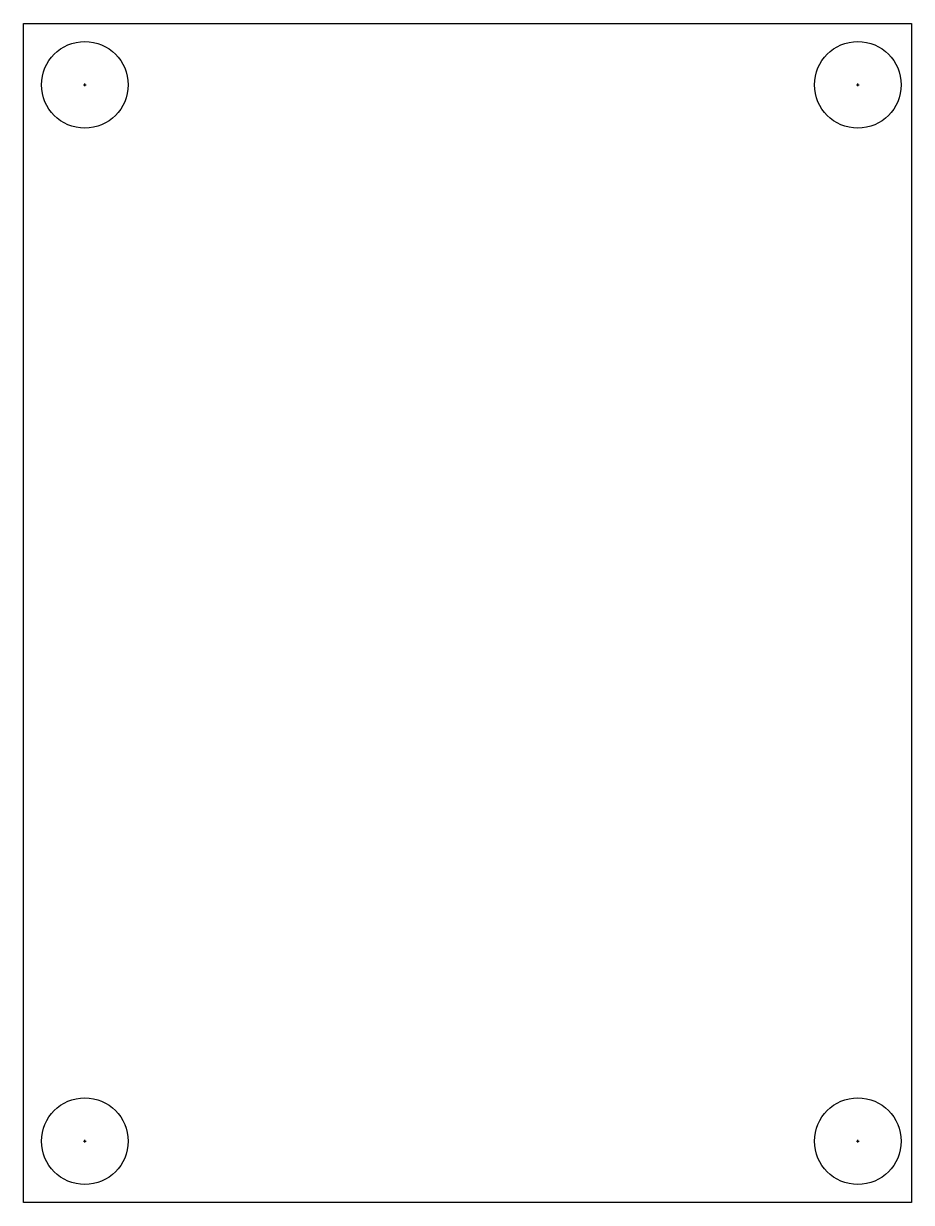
# Model space of a CAD drawing. Extents: x -15 to 43, y -26.9 to 50.1.
import ezdxf

# ---------------------------------------------------------------- set-up
doc = ezdxf.new("R2010")
doc.units = 0
doc.layers.get('DEFPOINTS').update_dxf_attribs({"linetype": 'CONTINUOUS'})

msp = doc.modelspace()

# ---------------------------------------------------------------- linework, layer by layer
at = {"layer": 'DEFPOINTS'}
for p, q in [((-15.004, 50.148), (42.996, 50.148)), ((-15.004, -26.852), (-15.004, 50.148)), ((42.996, 50.148), (42.996, -26.852)), ((-11.004, 46.058), (-11.004, 46.238)), ((39.496, 46.058), (39.496, 46.238)), ((-11.094, 46.148), (-10.914, 46.148)), ((39.406, 46.148), (39.586, 46.148)), ((-11.094, -22.852), (-10.914, -22.852)), ((-11.004, -22.942), (-11.004, -22.762)), ((39.406, -22.852), (39.586, -22.852)), ((39.496, -22.942), (39.496, -22.762)), ((42.996, -26.852), (-15.004, -26.852))]:
    msp.add_line(p, q, dxfattribs=at)
for centre in [(-11.004, 46.148), (39.496, 46.148), (-11.004, -22.852), (39.496, -22.852)]:
    msp.add_circle(centre, 2.828, dxfattribs=at)

doc.saveas('drawing.dxf')
